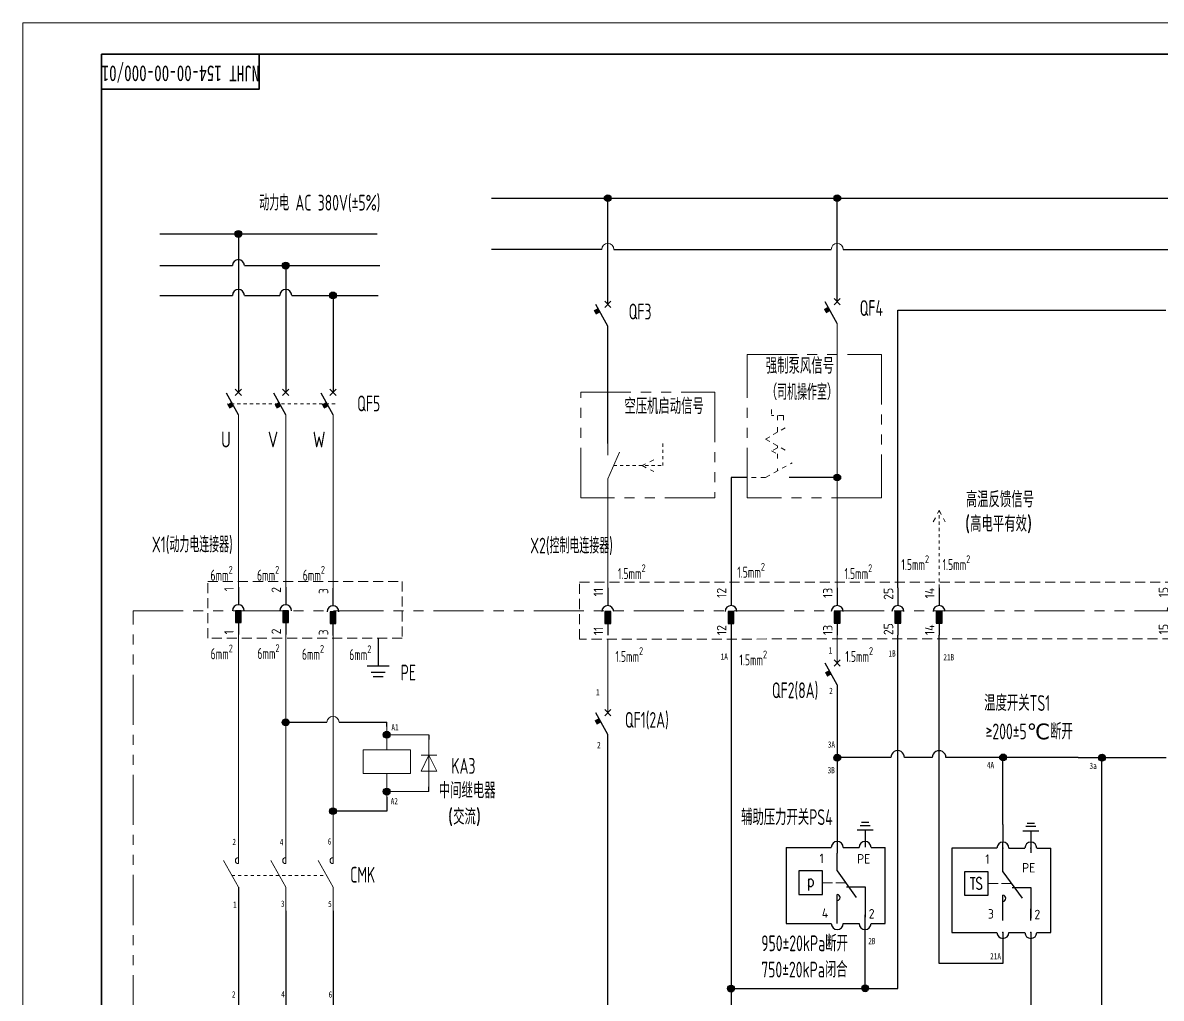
# Model space of a CAD drawing. Header units: millimetres. Extents: x 0 to 841, y 0 to 594.
# Drawn here: x 0 to 361, y 284.8 to 594 of the extents above; entities that cross this region are included whole.
import ezdxf
from ezdxf.enums import TextEntityAlignment as Align

# ---------------------------------------------------------------- set-up
doc = ezdxf.new("R2010")
doc.units = ezdxf.units.MM
for name, pattern in [('CENTER2', [12, 7, -1, 1, -1, 1, -1]), ('HIDDEN', [9.525, 6.35, -3.175]), ('PHANTOM2', [31.75, 15.875, -3.175, 3.175, -3.175, 3.175, -3.175]), ('虚线', [2, 1, -1])]:
    doc.linetypes.add(name, pattern=pattern)
for name, color, linetype, lineweight in [('AM_3', 3, '虚线', 13), ('BLK_0.5mm^2', 7, 'Continuous', 18), ('MISC', 2, 'Continuous', 18), ('SYMS', 7, 'Continuous', 18), ('TERMS', 4, 'Continuous', 18), ('WIREFIXED', 4, 'Continuous', 18), ('双点划线', 6, 'CENTER2', 18), ('尺寸线层', 3, 'Continuous', 13), ('标注', 3, 'Continuous', 18), ('粗实线层', 7, 'Continuous', 25), ('虚线', 2, 'HIDDEN', 18), ('虚线层', 6, '虚线', 13)]:
    doc.layers.add(name, color=color, linetype=linetype, lineweight=lineweight)
doc.layers.add('触点标识', color=11, linetype='Continuous')
doc.styles.add('PIN', font='simplex.shx', dxfattribs={"width": 0.75, "bigfont": 'gbcbig.shx'})
doc.styles.add('WD_IEC', font='isocp2.shx', dxfattribs={"width": 0.9, "bigfont": 'gbcbig.shx'})
doc.styles.add('工程字', font='gbenor.shx', dxfattribs={"bigfont": 'gbcbig.shx'})
doc.styles.add('标准', font='isoct2.shx')
doc.styles.add('海泰标注样式', font='isocp.shx', dxfattribs={"width": 0.7, "bigfont": 'gbcbig.shx'})
doc.styles.add('海泰汉字样式', font='仿宋_GB2312.ttf', dxfattribs={"width": 0.7})

# ---------------------------------------------------------------- blocks, each defined once
blk = doc.blocks.new('HTDrawingNo')
at = {"insert": (50, 578.5), "char_height": 5, "width": 50, "attachment_point": 5, "rotation": 180, "style": '海泰汉字样式'}
blk.add_mtext('NJHT 154-00-00-000/01', dxfattribs=at)
blk = doc.blocks.new('NJHT-A1')
at = {"color": 7, "linetype": 'Continuous', "lineweight": 18}
for p in [(0, 0), (840, 594)]:
    blk.add_line(p, (0, 594), dxfattribs=at)
at = {"color": 7, "linetype": 'Continuous', "lineweight": 35}
for p, q in [((830, 584), (25, 584)), ((25, 584), (25, 10))]:
    blk.add_line(p, q, dxfattribs=at)
blk.add_lwpolyline([(75, 584), (75, 573), (25, 573)], dxfattribs=at)
at = {"color": 2, "linetype": 'Continuous', "lineweight": 18, "style": '海泰汉字样式', "width": 0.6}
blk.add_attdef('5', text='', height=5, rotation=180, dxfattribs=at).set_placement((50, 578.5), align=Align.MIDDLE_CENTER)
at = {"color": 2, "linetype": 'Continuous', "lineweight": 18, "style": '海泰汉字样式'}
for tag, height, width, p in [('1', 5, 0.7, (805, 59.25)), ('2', 5, 0.7, (805, 51.75)), ('7', 5, 0.7, (755, 50.5)), ('3', 5, 0.6, (805, 38)), ('12', 3.5, 0.7, (668, 34.5)), ('13', 3.5, 0.6, (682, 34.5)), ('20', 3.5, 0.7, (708, 34.5)), ('21', 3.5, 0.6, (722, 34.5)), ('14', 3.5, 0.7, (668, 27.5)), ('15', 3.5, 0.6, (682, 27.5)), ('22', 3.5, 0.7, (708, 27.5)), ('23', 3.5, 0.6, (722, 27.5)), ('16', 3.5, 0.7, (668, 20.5)), ('17', 3.5, 0.6, (682, 20.5)), ('24', 3.5, 0.7, (708, 20.5)), ('25', 3.5, 0.6, (722, 20.5)), ('8', 3.5, 0.7, (762, 22.5)), ('9', 3.5, 0.7, (774, 22.5)), ('4', 5, 0.6, (805, 22.5)), ('18', 3.5, 0.7, (668, 13.5)), ('19', 3.5, 0.6, (682, 13.5)), ('26', 3.5, 0.7, (708, 13.5)), ('27', 3.5, 0.6, (722, 13.5)), ('11', 3.5, 0.7, (742.5, 13.5)), ('10', 3.5, 0.7, (767.5, 13.5)), ('6', 3.5, 0.7, (811.57, 13.5))]:
    blk.add_attdef(tag, text='', height=height, dxfattribs=dict(at, width=width)).set_placement(p, align=Align.MIDDLE_CENTER)
blk = doc.blocks.new('WD_WNV_1')
at = {"linetype": 'Continuous', "style": 'WD_IEC', "width": 0.8}
blk.add_attdef('WIRENO', text='', height=2.5, dxfattribs=at).set_placement((-1.6, 0), align=Align.MIDDLE_RIGHT)
at = {"style": 'WD_IEC'}
for tag, p in [('W08USER', (-1, 0.375)), ('W04USER', (-1, 0.875)), ('W05USER', (-1, 0.75)), ('W09USER', (-1, 0.25)), ('W03USER', (-1, 1)), ('W06USER', (-1, 0.625)), ('W07USER', (-1, 0.5)), ('W02USER', (-1, 1.125)), ('W01USER', (-1, 1.25)), ('W10USER', (-1, 0.125))]:
    blk.add_attdef(tag, text='', height=0.08, dxfattribs=at).set_placement(p, align=Align.CENTER)
blk = doc.blocks.new('VCR21_1')
for p, q in [((0, 7.5), (0, 2.5)), ((0, -2.5), (2.49, 3.12)), ((0, -2.5), (0, -7.5))]:
    blk.add_line(p, q)
at = {"style": 'WD_IEC'}
for tag, p in [('INST', (-5.25, 7.75)), ('LOC', (-5.25, 4.25)), ('TAG2', (-5.25, 0.75)), ('XREF', (-5.25, -3.75)), ('DESC1', (-5.25, -7.6)), ('DESC2', (-5.25, -11.1)), ('DESC3', (-5.25, -14.6))]:
    blk.add_attdef(tag, text='', height=2.5, dxfattribs=at).set_placement(p, align=Align.RIGHT)
blk.add_attdef('TERM01', text='', height=2, rotation=90, dxfattribs=at).set_placement((-1, 7.5), align=Align.RIGHT)
for tag, p, height in [('X2TERM01', (0, 7.5), 0.32), ('X4LINK', (-2, 0), 0.32), ('X1LINK', (-0.5, 0), 0.32), ('CONTACT', (4, -3.5), 1), ('FAMILY', (4, -5), 1), ('X8TERM02', (0, -7.5), 0.32)]:
    blk.add_attdef(tag, p, '', height=height, dxfattribs=at)
blk.add_attdef('TERM02', (-1, -7.5), '', height=2, rotation=90, dxfattribs=at)
blk = doc.blocks.new('VMS21P_1')
for p, q in [((0, 7.5), (0, 2.5)), ((0, -2.5), (3.125, 3.125)), ((0, -2.5), (0, -7.5))]:
    blk.add_line(p, q)
blk.add_arc((0, 3.125), 0.625, 270, 90)
at = {"style": 'WD_IEC'}
for tag, p in [('INST', (-5.25, 7.75)), ('LOC', (-5.25, 4.25)), ('TAG2', (-5.25, 0.75)), ('XREF', (-5.25, -3.75)), ('DESC1', (-5.25, -7.6)), ('DESC2', (-5.25, -11.1)), ('DESC3', (-5.25, -14.6))]:
    blk.add_attdef(tag, text='', height=2.5, dxfattribs=at).set_placement(p, align=Align.RIGHT)
blk.add_attdef('TERM01', text='', height=2, rotation=90, dxfattribs=at).set_placement((-1, 7.5), align=Align.RIGHT)
for tag, p, height in [('X2TERM01', (0, 7.5), 0.32), ('X4LINK', (-2, 0), 0.32), ('X1LINK', (-0.5, 0), 0.32), ('CONTACT', (4, -3.5), 1), ('FAMILY', (4, -5), 1), ('X8TERM02', (0, -7.5), 0.32)]:
    blk.add_attdef(tag, p, '', height=height, dxfattribs=at)
blk.add_attdef('TERM02', (-1, -7.5), '', height=2, rotation=90, dxfattribs=at)
blk = doc.blocks.new('bfcgb')
blk.add_hatch(color=256).paths.add_polyline_path([(1495.06, 338, 1), (1492.9, 338, 1)])
blk.add_circle((1493.98, 338), 1.08)
blk = doc.blocks.new('HA1X2_1')
blk.add_lwpolyline([(-1.25, -2.5), (0, 0), (1.25, -2.5)])
at = {"style": 'WD_IEC'}
for tag, p in [('DESC1', (0, 5.1)), ('DESC2', (0, 1.25))]:
    blk.add_attdef(tag, text='', height=2.5, dxfattribs=at).set_placement(p, align=Align.CENTER)
blk.add_attdef('X8TERM01', (0, 0), '', height=0.32, dxfattribs=at)
blk = doc.blocks.new('VC02JP_1')
blk.add_hatch(color=256).paths.add_polyline_path([(0.62, -2.5), (0.62, 0), (-0.62, 0), (-0.62, -2.5)], flags=0)
for p, q in [((0, 5), (0, 1.25)), ((0, -2.5), (0, -5))]:
    blk.add_line(p, q)
blk.add_lwpolyline([(0.62, 0), (-0.62, 0), (-0.62, -2.5), (0.62, -2.5)], close=True)
blk.add_arc((0, 0), 1.25, 0, 180)
blk.add_point((0, 0))
at = {"style": 'WD_IEC'}
for tag, p in [('INST', (-5.25, 8)), ('LOC', (-5.25, 5)), ('TAG2', (-5.25, 2)), ('DESC1', (-5.25, -5.1)), ('DESC2', (-5.25, -8.1)), ('DESC3', (-5.25, -11.1))]:
    blk.add_attdef(tag, text='', height=2, dxfattribs=at).set_placement(p, align=Align.RIGHT)
blk.add_attdef('TERM02', text='', height=2, rotation=90, dxfattribs=at).set_placement((-1, 5), align=Align.RIGHT)
for tag, p, height in [('X2TERM02', (0, 5), 0.32), ('MFG', (2.75, 4), 1.5), ('X2TERMDESC02', (0, 4.48), 0.32), ('CAT', (2.75, 1.5), 1.5), ('X4LINK', (-1.25, -1.25), 0.32), ('X1LINK', (1.25, -1.25), 0.32), ('ASSYCODE', (2.75, -2.75), 1), ('X8TERM01', (0, -5), 0.32), ('FAMILY', (2.75, -4.25), 1), ('CATDESC', (2.75, -5.75), 1), ('X8TERMDESC01', (0, -5.52), 0.32)]:
    blk.add_attdef(tag, p, '', height=height, dxfattribs=at)
blk.add_attdef('TERM01', (-1, -5), '', height=2, rotation=90, dxfattribs=at)
blk = doc.blocks.new('fse')
blk.add_hatch(color=256).paths.add_polyline_path([(-62.47, -297.35), (-62.47, -293.6), (-64.34, -293.6), (-64.34, -297.35)], flags=0)
for p, q in [((-63.41, -286.1), (-63.41, -291.72)), ((-63.41, -297.35), (-63.41, -301.1))]:
    blk.add_line(p, q)
blk.add_lwpolyline([(-62.47, -293.6), (-64.34, -293.6), (-64.34, -297.35), (-62.47, -297.35)], close=True)
blk.add_arc((-63.41, -293.6), 1.88, 0, 180)
blk.add_point((-63.41, -293.6))
at = {"layer": 'TERMS', "style": 'WD_IEC'}
blk.add_attdef('1', text='', height=3, rotation=90, dxfattribs=at).set_placement((-64.91, -286.1), align=Align.RIGHT)
blk.add_attdef('1', (-64.91, -301.1), '', height=3, rotation=90, dxfattribs=at)
blk = doc.blocks.new('VCR1_1')
for p, q in [((0, 2.5), (0, 7.5)), ((0, -2.5), (0, -7.5))]:
    blk.add_line(p, q)
blk.add_lwpolyline([(-5, 2.5), (-5, -2.5), (5, -2.5), (5, 2.5)], close=True)
at = {"style": 'WD_IEC'}
for tag, height, p in [('INST', 2.5, (-5.25, 11.5)), ('LOC', 2.5, (-5.25, 8)), ('TAG1', 2.5, (-5.25, 4.5)), ('MFG', 1.5, (-6, 1)), ('CAT', 1.5, (-6, -1.5)), ('DESC1', 2.5, (-5.25, -6.85)), ('DESC2', 2.5, (-5.25, -10.35)), ('DESC3', 2.5, (-5.25, -13.85))]:
    blk.add_attdef(tag, text='', height=height, dxfattribs=at).set_placement(p, align=Align.RIGHT)
blk.add_attdef('TERM01', text='', height=2, rotation=90, dxfattribs=at).set_placement((-1, 7.5), align=Align.RIGHT)
for tag, p, height in [('X2TERM01', (0, 7.5), 0.32), ('X4LINK', (-5, 0), 0.32), ('X1LINK', (5, 0), 0.32), ('ASSYCODE', (1, -4), 1), ('FAMILY', (1, -5.5), 1), ('X8TERM02', (0, -7.5), 0.32), ('CATDESC', (1, -7), 1)]:
    blk.add_attdef(tag, p, '', height=height, dxfattribs=at)
blk.add_attdef('TERM02', (-1, -7.5), '', height=2, rotation=90, dxfattribs=at)
at = {"lineweight": 9, "style": 'WD_IEC'}
for tag, p in [('NO', (-5.5, -16.5)), ('NC', (-5.5, -20))]:
    blk.add_attdef(tag, text='', height=2.5, dxfattribs=at).set_placement(p, align=Align.TOP_RIGHT)
for tag, p in [('XREFNO', (-4, -16.5)), ('XREFNC', (-4, -20))]:
    blk.add_attdef(tag, text='', height=2.5, dxfattribs=at).set_placement(p, align=Align.TOP_LEFT)
blk = doc.blocks.new('VDI1_2')
for p, q in [((0, 7.5), (0, -7.5)), ((0, -2.5), (-2.5, 2.5)), ((-2.5, 2.5), (2.5, 2.5)), ((2.5, 2.5), (0, -2.5)), ((-2.5, -2.5), (2.5, -2.5))]:
    blk.add_line(p, q)
at = {"style": 'WD_IEC'}
for tag, height, p in [('INST', 2.5, (-5.5, 10.25)), ('LOC', 2.5, (-5.5, 6.75)), ('TAG1', 2.5, (-5.5, 3.25)), ('MFG', 1.5, (-5.5, -0.25)), ('CAT', 1.5, (-5.5, -2.75)), ('DESC1', 2.5, (-5.5, -6.35)), ('DESC2', 2.5, (-5.5, -9.85)), ('DESC3', 2.5, (-5.5, -13.35))]:
    blk.add_attdef(tag, text='', height=height, dxfattribs=at).set_placement(p, align=Align.RIGHT)
blk.add_attdef('TERM01', text='', height=2, rotation=90, dxfattribs=at).set_placement((-1, 7.5), align=Align.RIGHT)
for tag, p, height in [('X2TERM01', (0, 7.5), 0.32), ('ASSYCODE', (1, -4), 1), ('X8TERM02', (0, -7.5), 0.32), ('FAMILY', (1, -5.5), 1), ('CATDESC', (1, -7), 1)]:
    blk.add_attdef(tag, p, '', height=height, dxfattribs=at)
blk.add_attdef('TERM02', (-1, -7.5), '', height=2, rotation=90, dxfattribs=at)
blk = doc.blocks.new('HSS112_2_1')
for p, q in [((-1.25, 13.12), (-1.25, 11.88)), ((-1.25, 13.12), (1.25, 13.12)), ((0, 13.12), (0, 11.88)), ((1.25, 14.38), (1.25, 13.12)), ((-0.75, 10), (-1.83, 10.62)), ((0.88, 9.06), (-0.21, 9.69)), ((0, 10.62), (0, 9.57)), ((2.5, 8.12), (1.42, 8.75)), ((2.5, 8.12), (1.42, 7.5)), ((-0.75, 6.25), (-1.83, 5.62)), ((0.88, 7.19), (-0.21, 6.56)), ((0, 6.25), (0, 6.68)), ((0, 6.25), (1.25, 5.62)), ((1.25, 5.62), (0, 5)), ((0, 5), (0, 3.12)), ((2.5, 0), (-3.12, 3.12)), ((-7.5, 0), (-2.5, 0)), ((0, 1.88), (0, 1.39)), ((2.5, 0), (7.5, 0))]:
    blk.add_line(p, q)
at = {"style": 'WD_IEC'}
for tag, height, p in [('INST', 2.5, (-5, 21.12)), ('LOC', 2.5, (-5, 17.62)), ('TAG1', 2.5, (-5, 14.12)), ('TERM02', 2, (7.5, 1)), ('STATE', 2.5, (-5, -7.5)), ('DESC1', 2.5, (-5, -15)), ('DESC2', 2.5, (-5, -18.5)), ('DESC3', 2.5, (-5, -22))]:
    blk.add_attdef(tag, text='', height=height, dxfattribs=at).set_placement(p, align=Align.RIGHT)
for tag, p, height in [('MFG', (4.92, 12.12), 1.5), ('CAT', (4.92, 9.62), 1.5), ('TERM01', (-7.5, 1), 2), ('X4TERM01', (-7.5, 0), 0.32), ('X8LINK', (0, 0), 0.32), ('X1TERM02', (7.5, 0), 0.32), ('ASSYCODE', (3.5, -2.75), 1), ('FAMILY', (3.5, -4.25), 1), ('CATDESC', (3.5, -5.75), 1), ('CONTACT', (3.75, -7.5), 1)]:
    blk.add_attdef(tag, p, '', height=height, dxfattribs=at)
for tag, p in [('POS1', (-3.5, 10.62)), ('POS2', (-3.5, 5.65))]:
    blk.add_attdef(tag, text='', height=2, dxfattribs=at).set_placement(p, align=Align.MIDDLE_RIGHT)
at = {"lineweight": 15, "style": 'WD_IEC'}
blk.add_attdef('XREF', text='', height=2.5, dxfattribs=at).set_placement((-5, -11.25), align=Align.RIGHT)
blk = doc.blocks.new('fad')
at = {"color": 2}
for p, q in [((248.64, -364.17), (245.46, -364.17)), ((248.19, -363.19), (245.91, -363.19)), ((249.58, -365.63), (244.53, -365.63))]:
    blk.add_line(p, q, dxfattribs=at)
for p, q in [((247.05, -365.63), (247.05, -371.01)), ((222.07, -371.04), (222.07, -395.2)), ((222.07, -371.04), (236.33, -371.04)), ((240.08, -371.04), (245.18, -371.04)), ((248.93, -371.04), (253.4, -371.04)), ((253.4, -395.2), (253.4, -371.04)), ((238.21, -378.51), (238.21, -372.89)), ((238.21, -378.51), (244.26, -386.95)), ((238.21, -393.51), (238.21, -386.01)), ((241.18, -383.5), (247.05, -383.5)), ((247.05, -383.5), (247.05, -393.21)), ((238.21, -395.2), (238.21, -390.29)), ((222.07, -395.2), (236.33, -395.2)), ((240.08, -395.2), (245.18, -395.2)), ((248.93, -395.2), (253.4, -395.2))]:
    blk.add_line(p, q)
blk.add_lwpolyline([(233.52, -386.01), (233.52, -378.51), (226.02, -378.51), (226.02, -386.01)], close=True)
for centre, radius, start, end in [((238.21, -371.04), 1.88, 0, 180), ((247.05, -371.04), 1.88, 0, 180), ((238.21, -386.95), 0.938, 270, 90), ((238.21, -395.2), 1.88, 180, 0), ((247.05, -395.2), 1.88, 180, 0)]:
    blk.add_arc(centre, radius, start, end)
at = {"layer": 'MISC'}
for p, q in [((233.52, -382.26), (236.68, -382.26)), ((237.74, -382.26), (240.9, -382.26))]:
    blk.add_line(p, q, dxfattribs=at)
at = {"insert": (229.77, -382.26), "char_height": 3.75, "width": 3.817, "attachment_point": 5, "style": 'PIN'}
blk.add_mtext('\\T1;p', dxfattribs=at)
at = {"layer": 'AM_3', "style": 'WD_IEC'}
for tag, p in [('1', (233.95, -376.03)), ('PE', (248.68, -376.17)), ('4', (235.35, -393.39)), ('2', (250.04, -393.59))]:
    blk.add_attdef(tag, text='', height=3, dxfattribs=at).set_placement(p, align=Align.RIGHT)
blk = doc.blocks.new('fshzdf')
for p, q in [((295.71, -397.52), (295.71, -403.14)), ((304.56, -399.61), (304.56, -406.57)), ((295.71, -412.49), (295.71, -403.14)), ((293.84, -405.02), (279.57, -405.02)), ((279.57, -405.02), (279.57, -431.77)), ((297.59, -404.99), (302.68, -404.99)), ((306.43, -404.99), (310.9, -404.99)), ((310.9, -431.77), (310.9, -404.99)), ((295.71, -412.49), (301.77, -420.93)), ((298.68, -417.47), (304.56, -417.47)), ((304.56, -417.47), (304.56, -427.18)), ((295.71, -427.49), (295.71, -419.99)), ((295.71, -428.02), (295.71, -424.27)), ((304.56, -428.02), (304.56, -424.27)), ((279.57, -431.77), (293.84, -431.77)), ((297.59, -431.77), (302.68, -431.77)), ((306.43, -431.77), (310.9, -431.77))]:
    blk.add_line(p, q)
at = {"color": 2}
for p, q in [((307.08, -399.61), (302.03, -399.61)), ((306.14, -398.15), (302.97, -398.15)), ((305.7, -397.17), (303.42, -397.17))]:
    blk.add_line(p, q, dxfattribs=at)
blk.add_lwpolyline([(291.02, -419.99), (291.02, -412.49), (283.52, -412.49), (283.52, -419.99)], close=True)
for centre, radius, start, end in [((295.71, -405.02), 1.88, 0, 180), ((304.56, -404.99), 1.88, 0, 180), ((295.71, -420.93), 0.938, 270, 90), ((295.71, -431.77), 1.88, 180, 0), ((304.56, -431.77), 1.88, 180, 0)]:
    blk.add_arc(centre, radius, start, end)
for p in [(295.71, -405.02), (304.56, -404.99), (295.71, -431.77), (304.56, -431.77)]:
    blk.add_point(p)
at = {"layer": 'MISC'}
for p, q in [((291.02, -416.24), (294.18, -416.24)), ((295.25, -416.24), (298.4, -416.24))]:
    blk.add_line(p, q, dxfattribs=at)
at = {"insert": (287.27, -416.24), "char_height": 3.75, "width": 3.817, "attachment_point": 5, "style": 'PIN'}
blk.add_mtext('{\\W0.7;\\C3;TS}', dxfattribs=at)
at = {"layer": 'AM_3', "style": 'WD_IEC'}
for tag, p in [('1', (291.46, -410.01)), ('PE', (305.96, -412.75)), ('4', (292.85, -427.37)), ('2', (307.54, -427.57))]:
    blk.add_attdef(tag, text='', height=3, dxfattribs=at).set_placement(p, align=Align.RIGHT)

msp = doc.modelspace()

# ---------------------------------------------------------------- hatches: boundary and pattern name
for points in [[(182.32057, 503.53558), (180.9928, 502.79959), (181.72879, 501.47182), (183.05656, 502.20781)], [(255.30996, 503.9642), (253.98219, 503.22821), (254.71818, 501.90044), (256.04595, 502.63643)], [(66.14175, 473.72739), (64.81398, 472.9914), (65.54997, 471.66363), (66.87774, 472.39962)], [(81.14175, 473.72739), (79.81398, 472.9914), (80.54997, 471.66363), (81.87774, 472.39962)], [(96.14175, 473.72739), (94.81398, 472.9914), (95.54997, 471.66363), (96.87774, 472.39962)], [(255.65362, 388.7583), (254.32585, 388.0223), (255.06184, 386.69454), (256.38961, 387.43053)], [(182.62125, 373.54062), (181.29348, 372.80462), (182.02948, 371.47686), (183.35725, 372.21285)]]:
    msp.add_hatch(color=256).paths.add_polyline_path(points, flags=0)

# ---------------------------------------------------------------- linework, layer by layer
for p, q in [((148.58139, 538.40137), (467.31691, 538.40137)), ((185.48971, 515.17539), (185.48971, 538.40137)), ((258.22868, 505.55336), (258.22868, 538.40137)), ((43.465, 527.03946), (112.37449, 527.03946)), ((68.3607, 527.03946), (68.3607, 476.81467)), ((183.58471, 522.16248), (148.58139, 522.16248)), ((187.39471, 522.16248), (256.32368, 522.16248)), ((245.93011, 522.16248), (256.32368, 522.16248)), ((247.92374, 522.16248), (256.32368, 522.16248)), ((249.83855, 522.16248), (256.32368, 522.16248)), ((260.13368, 522.16248), (262.12731, 522.16248)), ((260.13368, 522.16248), (292.41865, 522.16248)), ((260.13368, 522.16248), (467.31691, 522.16248)), ((43.465, 517.0087), (66.4557, 517.0087)), ((70.2657, 517.0087), (113.17687, 517.0087)), ((83.3607, 517.0087), (83.3607, 476.81467)), ((185.48971, 504.70916), (185.48971, 515.17539)), ((43.465, 507.56791), (66.4557, 507.56791)), ((70.2657, 507.56791), (81.4557, 507.56791)), ((85.2657, 507.56791), (112.64196, 507.56791)), ((98.3607, 507.56791), (98.3607, 476.81467)), ((186.46589, 503.70916), (184.51352, 505.70916)), ((184.51352, 503.70916), (186.46589, 505.70916)), ((258.22868, 498.71347), (254.43341, 505.54497)), ((259.20487, 504.55336), (257.2525, 506.55336)), ((257.2525, 504.55336), (259.20487, 506.55336)), ((185.48971, 497.83411), (181.69443, 504.66561)), ((277.46586, 414.87334), (277.46586, 502.90851)), ((277.46586, 502.90851), (362.40591, 502.90851)), ((185.48971, 460.63998), (185.48971, 497.83411)), ((68.3607, 469.73625), (64.56543, 476.56775)), ((69.33689, 475.81467), (67.38452, 477.81467)), ((67.38452, 475.81467), (69.33689, 477.81467)), ((83.3607, 469.73625), (79.56543, 476.56775)), ((84.33689, 475.81467), (82.38452, 477.81467)), ((82.38452, 475.81467), (84.33689, 477.81467)), ((98.3607, 469.73625), (94.56543, 476.56775)), ((99.33689, 475.81467), (97.38452, 477.81467)), ((97.38452, 475.81467), (99.33689, 477.81467)), ((224.56192, 449.84399), (224.56192, 414.86031)), ((229.68306, 449.84399), (224.56192, 449.84399)), ((259.30869, 449.84399), (243.00846, 449.84399)), ((224.56192, 401.63082), (224.56192, 372.34035)), ((112.69278, 398.90219), (112.69278, 390.18624)), ((185.48971, 400.12254), (185.48971, 400.12254)), ((224.56192, 399.86031), (224.56192, 287.80412)), ((277.46586, 287.80412), (277.46586, 399.87334)), ((290.53856, 295.74961), (290.53856, 399.87334)), ((258.22869, 384.12616), (254.43341, 390.95765)), ((259.20487, 390.00121), (257.2525, 392.00121)), ((257.2525, 390.00121), (259.20487, 392.00121)), ((258.22882, 384.12592), (258.22849, 330.73361)), ((186.46589, 374.25543), (184.51352, 376.25543)), ((184.51352, 374.25543), (186.46589, 376.25543)), ((185.48971, 368.38038), (181.69443, 375.21188)), ((128.76639, 368.2779), (128.76639, 366.7779)), ((185.48971, 353.71576), (185.48971, 368.38038)), ((275.24992, 361.06449), (257.1497, 361.06449)), ((283.7126, 361.06449), (279.57276, 361.06449)), ((285.30232, 361.06449), (283.7126, 361.06449)), ((288.37606, 361.06449), (285.30232, 361.06449)), ((317.56477, 361.06449), (292.69902, 361.06449)), ((310.75671, 339.85502), (310.75671, 362.17339)), ((334.66318, 361.06449), (317.56477, 361.06449)), ((334.66318, 361.06449), (349.75002, 361.06449)), ((342.13467, 247.33073), (342.13467, 361.06449)), ((349.75002, 361.06449), (362.50298, 361.06449)), ((128.76639, 350.2779), (128.76639, 351.7779)), ((185.48971, 224.83073), (185.48971, 353.71576)), ((68.3607, 319.93839), (68.3607, 312.43839)), ((68.3607, 312.43839), (68.3607, 278.37415)), ((83.3607, 312.43839), (83.3607, 278.37415)), ((98.3607, 312.43839), (98.3607, 278.37415)), ((267.07273, 287.80412), (267.07273, 311.23121)), ((267.07273, 287.80412), (267.07273, 309.86223)), ((310.75652, 305.65206), (310.75652, 295.74961)), ((319.60076, 305.61111), (319.60076, 260.51573)), ((310.75652, 295.74961), (290.53856, 295.74961)), ((223.48192, 287.80412), (224.56192, 287.80412)), ((223.48192, 287.80412), (267.07273, 287.80412)), ((224.56192, 287.80412), (224.56192, 247.74587)), ((265.99273, 287.80412), (267.07273, 287.80412)), ((267.07273, 287.80412), (277.46586, 287.80412))]:
    msp.add_line(p, q)
at = {"color": 1}
for p, q in [((109.18762, 390.18624), (116.19795, 390.18624)), ((110.48792, 388.15294), (114.89765, 388.15294)), ((111.1098, 386.79741), (114.27576, 386.79741))]:
    msp.add_line(p, q, dxfattribs=at)
for centre, radius, start, end in [((68.3607, 517.0087), 1.905, 0, 180), ((68.3607, 507.56791), 1.905, 0, 180), ((83.3607, 507.56791), 1.905, 0, 180), ((277.41134, 361.08323), 2.16151, 359.5031482, 180.4968518), ((290.53754, 361.07498), 2.16151, 359.7218048, 180.2781952)]:
    msp.add_arc(centre, radius, start, end)
at = {"layer": 'BLK_0.5mm^2'}
for p, q in [((258.22869, 412.36705), (258.22868, 498.71347)), ((68.3607, 409.49754), (68.3607, 469.73625)), ((83.3607, 415.12254), (83.3607, 469.73625)), ((98.3607, 414.79511), (98.3607, 469.73625)), ((185.48971, 414.84595), (185.48971, 441.88998)), ((258.22869, 415.12254), (258.22869, 430.69447)), ((68.3607, 400.12254), (68.3607, 406.33753)), ((68.3607, 334.93839), (68.3607, 400.12254)), ((83.3607, 334.93839), (83.3607, 400.12254)), ((83.3607, 398.57477), (83.3607, 398.90219)), ((98.3607, 334.93839), (98.3607, 399.79511)), ((185.48971, 375.25543), (185.48971, 398.62561)), ((258.22869, 391.00121), (258.22869, 399.87334)), ((128.76639, 368.2779), (115.38328, 368.2779)), ((128.76639, 350.2779), (115.38328, 350.2779))]:
    msp.add_line(p, q, dxfattribs=at)
for centre in [(185.48971, 522.16248), (258.22868, 522.16248), (98.3607, 372.22338)]:
    msp.add_arc(centre, 1.905, 0, 180, dxfattribs=at)
at = {"layer": '双点划线', "linetype": 'PHANTOM2'}
for p, q in [((35.00004, 407.62254), (815.6868, 407.62254)), ((35.00004, 117.45651), (35.00004, 407.62254))]:
    msp.add_line(p, q, dxfattribs=at)
for points in [[(272.30564, 443.39687), (229.68306, 443.39687), (229.68306, 488.83404), (272.30564, 488.83404)], [(176.96121, 476.89521), (219.40415, 476.89521), (219.40415, 443.39687), (176.96121, 443.39687)]]:
    msp.add_lwpolyline(points, close=True, dxfattribs=at)
at = {"layer": '粗实线层'}
for p, q in [((83.3607, 372.22338), (96.4557, 372.22338)), ((100.2657, 372.22338), (115.38328, 372.22338)), ((115.38328, 370.95429), (115.38328, 372.22338)), ((115.38328, 348.45429), (115.38328, 344.05501)), ((115.38328, 344.05501), (98.3607, 344.05501))]:
    msp.add_line(p, q, dxfattribs=at)
at = {"layer": '虚线', "ltscale": 0.5}
for p, q in [((58.70637, 398.90219), (58.70637, 416.90219)), ((58.70637, 416.90219), (120.29278, 416.90219)), ((120.29278, 416.90219), (120.29278, 398.90219)), ((176.47132, 398.62254), (176.47132, 416.62254)), ((176.47132, 416.62254), (807.43363, 416.62254)), ((120.29278, 398.90219), (58.70637, 398.90219)), ((807.43363, 398.82707), (176.47132, 398.62254))]:
    msp.add_line(p, q, dxfattribs=at)
at = {"layer": '虚线层'}
for p, q in [((99.01793, 473.152), (64.93708, 473.152)), ((202.98349, 453.60873), (202.98349, 461.04245)), ((187.35693, 453.60873), (202.98349, 453.60873)), ((290.53856, 414.87334), (290.53856, 439.49872))]:
    msp.add_line(p, q, dxfattribs=at)
msp.add_lwpolyline([(66.27737, 323.68839), (96.27737, 323.68839)], dxfattribs=at)

# ---------------------------------------------------------------- block references
for name, p in [('NJHT-A1', (0, 0)), ('HTDrawingNo', (0, 0)), ('bfcgb', (-1308.49441, 200.40029)), ('bfcgb', (-1235.75543, 200.40029)), ('bfcgb', (-1425.62341, 189.03838)), ('bfcgb', (-1410.62341, 179.00762)), ('bfcgb', (-1395.62341, 169.56683)), ('bfcgb', (-1235.75543, 111.84291)), ('bfcgb', (-1410.62341, 34.2223)), ('bfcgb', (-1378.60084, 30.27682)), ('bfcgb', (-1235.75543, 23.01652)), ('bfcgb', (-1235.75543, 23.01652)), ('bfcgb', (-1183.16538, 23.09409)), ('bfcgb', (-1151.80259, 23.00972)), ('bfcgb', (-1378.60084, 12.27682)), ('bfcgb', (-1395.62341, 6.05393)), ('bfcgb', (-1269.4222, -50.19696)), ('bfcgb', (-1269.4222, -50.19696)), ('bfcgb', (-1226.9016, -50.08384))]:
    msp.add_blockref(name, p)
ref = msp.add_blockref('fse', (131.7658, 701.2199))
ref.add_attrib('1', '1', (66.8607, 400.12254), dxfattribs={"layer": 'TERMS', "height": 3, "rotation": 90, "style": 'WD_IEC'})
ref.add_attrib('1', '1', dxfattribs={"layer": 'TERMS', "height": 3, "rotation": 90, "style": 'WD_IEC'}).set_placement((66.8607, 415.12254), align=Align.RIGHT)
ref = msp.add_blockref('fse', (146.7658, 701.2199))
ref.add_attrib('1', '2', (81.8607, 400.12254), dxfattribs={"layer": 'TERMS', "height": 3, "rotation": 90, "style": 'WD_IEC'})
ref.add_attrib('1', '2', dxfattribs={"layer": 'TERMS', "height": 3, "rotation": 90, "style": 'WD_IEC'}).set_placement((81.8607, 415.12254), align=Align.RIGHT)
ref = msp.add_blockref('fse', (161.7658, 700.89248))
ref.add_attrib('1', '3', (96.8607, 399.79511), dxfattribs={"layer": 'TERMS', "height": 3, "rotation": 90, "style": 'WD_IEC'})
ref.add_attrib('1', '3', dxfattribs={"layer": 'TERMS', "height": 3, "rotation": 90, "style": 'WD_IEC'}).set_placement((96.8607, 414.79511), align=Align.RIGHT)
ref = msp.add_blockref('fse', (248.89481, 700.94332))
ref.add_attrib('1', '11', (183.98971, 399.84595), dxfattribs={"layer": 'TERMS', "height": 3, "rotation": 90, "style": 'WD_IEC'})
ref.add_attrib('1', '11', dxfattribs={"layer": 'TERMS', "height": 3, "rotation": 90, "style": 'WD_IEC'}).set_placement((183.98971, 414.84595), align=Align.RIGHT)
ref = msp.add_blockref('fse', (287.96702, 700.95767))
ref.add_attrib('1', '12', (223.06192, 399.86031), dxfattribs={"layer": 'TERMS', "height": 3, "rotation": 90, "style": 'WD_IEC'})
ref.add_attrib('1', '12', dxfattribs={"layer": 'TERMS', "height": 3, "rotation": 90, "style": 'WD_IEC'}).set_placement((223.06192, 414.86031), align=Align.RIGHT)
ref = msp.add_blockref('fse', (321.63379, 700.9707))
ref.add_attrib('1', '13', (256.72869, 399.87334), dxfattribs={"layer": 'TERMS', "height": 3, "rotation": 90, "style": 'WD_IEC'})
ref.add_attrib('1', '13', dxfattribs={"layer": 'TERMS', "height": 3, "rotation": 90, "style": 'WD_IEC'}).set_placement((256.72869, 414.87334), align=Align.RIGHT)
ref = msp.add_blockref('fse', (340.87096, 700.9707))
ref.add_attrib('1', '25', (275.96586, 399.87334), dxfattribs={"layer": 'TERMS', "height": 3, "rotation": 90, "style": 'WD_IEC'})
ref.add_attrib('1', '25', dxfattribs={"layer": 'TERMS', "height": 3, "rotation": 90, "style": 'WD_IEC'}).set_placement((275.96586, 414.87334), align=Align.RIGHT)
ref = msp.add_blockref('fse', (353.94366, 700.9707))
ref.add_attrib('1', '14', (289.03856, 399.87334), dxfattribs={"layer": 'TERMS', "height": 3, "rotation": 90, "style": 'WD_IEC'})
ref.add_attrib('1', '14', dxfattribs={"layer": 'TERMS', "height": 3, "rotation": 90, "style": 'WD_IEC'}).set_placement((289.03856, 414.87334), align=Align.RIGHT)
for name, p, values in [('fad', (20.0214, 703.6193), {'1': '1', '4': '4', '2': '2', 'PE': 'PE'}), ('fshzdf', (15.04445, 737.37053), {'1': '1', '4': '3', '2': '2', 'PE': 'PE'})]:
    msp.add_blockref(name, p).add_auto_attribs(values)
at = {"layer": 'SYMS', "yscale": 1.5, "zscale": 1.5}
for name, p, xscale in [('VCR21_1', (185.48971, 453.13998), 1.5), ('VCR1_1', (115.38328, 359.70429), 1.5), ('VMS21P_1', (68.3607, 323.68839), -1.5), ('VMS21P_1', (83.3607, 323.68839), -1.5), ('VMS21P_1', (98.3607, 323.68839), -1.5)]:
    msp.add_blockref(name, p, dxfattribs=dict(at, xscale=xscale))
at = {"layer": 'SYMS'}
ref = msp.add_blockref('VC02JP_1', (364.67347, 407.62254), dxfattribs=dict(at, xscale=1.5, yscale=1.5, zscale=1.5))
ref.add_attrib('TERM02', '15', dxfattribs={"layer": 'TERMS', "height": 3, "rotation": 90, "style": 'WD_IEC'}).set_placement((363.17347, 415.12254), align=Align.RIGHT)
ref.add_attrib('TERM01', '15', (363.17347, 400.12254), dxfattribs={"layer": 'TERMS', "height": 3, "rotation": 90, "style": 'WD_IEC'})
at = {"layer": 'SYMS', "rotation": 180}
msp.add_blockref('VDI1_2', (128.76639, 359.2779), dxfattribs=at)
at = {"layer": '标注', "color": 3}
ref = msp.add_blockref('WD_WNV_1', (68.3607, 461.86125), dxfattribs=dict(at, xscale=1.5, yscale=1.5, zscale=1.5))
ref.add_attrib('WIRENOF', 'U', dxfattribs={"layer": 'WIREFIXED', "linetype": 'Continuous', "height": 5, "style": 'WD_IEC', "width": 0.8}).set_placement((65.9607, 461.86125), align=Align.MIDDLE_RIGHT)
ref = msp.add_blockref('WD_WNV_1', (83.3607, 461.86125), dxfattribs=dict(at, xscale=1.5, yscale=1.5, zscale=1.5))
ref.add_attrib('WIRENOF', 'V', dxfattribs={"layer": 'WIREFIXED', "linetype": 'Continuous', "height": 5, "style": 'WD_IEC', "width": 0.8}).set_placement((80.9607, 461.86125), align=Align.MIDDLE_RIGHT)
ref = msp.add_blockref('WD_WNV_1', (98.3607, 461.86125), dxfattribs=dict(at, xscale=1.5, yscale=1.5, zscale=1.5))
ref.add_attrib('WIRENOF', 'W', dxfattribs={"layer": 'WIREFIXED', "linetype": 'Continuous', "height": 5, "style": 'WD_IEC', "width": 0.8}).set_placement((95.9607, 461.86125), align=Align.MIDDLE_RIGHT)
at = {"layer": '虚线层', "yscale": 1.5, "zscale": 1.5}
for name, p, xscale in [('HSS112_2_1', (239.2782, 449.84399), -1.5), ('HA1X2_1', (290.53856, 439.49872), 1.5)]:
    msp.add_blockref(name, p, dxfattribs=dict(at, xscale=xscale))
at = {"layer": '虚线层', "xscale": -1.5, "yscale": 1.5, "zscale": 1.5, "rotation": 89.9999999048816}
msp.add_blockref('HA1X2_1', (196.35621, 453.60873), dxfattribs=at)

# ---------------------------------------------------------------- texts
at = {"layer": 'BLK_0.5mm^2', "char_height": 5, "attachment_point": 1, "line_spacing_factor": 0.99982, "style": '标准'}
for s, insert, width in [('{\\Fisocp2,gbcbig|c134;\\C3;(高电平有效)}', (298.70139, 437.65758), 31.9506378), ('{\\Fisocp2,gbcbig|c134;\\C3;温度开关\\W0.7;TS1}', (304.82148, 380.84718), 26.0479764), ('{\\Fisocp2,gbcbig|c134;\\C3;中间继电器^J (交流)}', (131.91267, 353.14194), 35.8096004), ('{\\Fisocp2,gbcbig|c134;\\C3;辅助压力开关\\W0.7;PS4}', (227.73589, 344.65752), 41.1632499)]:
    msp.add_mtext(s, dxfattribs=dict(at, insert=insert, width=width))
at = {"layer": '尺寸线层', "char_height": 5, "attachment_point": 1}
for s, insert, width, style in [('{\\Fisocp2,gbcbig|c134;\\W0.7;\\C3;动力电 \\Fisocp2,gbcbig|c0;AC 380V\\Fisocp2,gbcbig|c134;(±5%)}', (74.98516, 539.46454), 48.2320317, '标准'), ('{\\Fisocp2,gbcbig|c0;\\W0.7;\\C3;QF\\Fisocp2,gbcbig|c134;4}', (265.35867, 506.06353), 16.2178255, '标准'), ('{\\Fisocp2,gbcbig|c0;\\W0.7;\\C3;QF\\Fisocp2,gbcbig|c134;3}', (192.11653, 504.94548), 16.2178255, '标准'), ('{\\Fisocp2,gbcbig|c0;\\W0.7;QF\\Fisocp2,gbcbig|c134;5}', (106.03091, 475.80447), 14.2258825, '标准'), ('{\\Fisocp2,gbcbig|c134;\\W0.7;\\C3;QF2(8A)}', (237.53662, 384.87571), 16.2178255, '标准'), ('{\\Fisocp2,gbcbig|c134;\\W0.7;\\C3;QF1(2A)}', (190.92792, 375.49176), 16.2178255, '标准'), ('{\\Fisocp2,gbcbig|c134;≥\\Fisocp,@extfont2|c134;200}%%P{\\Fisocp,@extfont2|c134;5\\Fisocp2,gbcbig|c134;\\W1;℃断开}', (305.28179, 371.83926), 30.6747771, '海泰标注样式'), ('{\\Fisocp2,gbcbig|c0;\\W0.7;KA\\Fisocp2,gbcbig|c134;3}', (135.89254, 360.91973), 13.8952014, '标准'), ('{\\Fisocp2,gbcbig|c0;\\W0.7;CMK}', (103.81154, 326.4086), 9.1537568, '标准'), ('{\\Fisocp,@extfont2|c134;9}50%%P20kPa{\\Fisocp2,gbcbig|c134;\\W1;断开}\\P{\\Fisocp,@extfont2|c134;75}0%%P20kPa{\\Fisocp2,gbcbig|c134;\\W1;闭合}', (234.13948, 304.67604), 41.3170802, '海泰标注样式')]:
    msp.add_mtext(s, dxfattribs=dict(at, insert=insert, width=width, style=style))
at = {"layer": '尺寸线层', "char_height": 5, "attachment_point": 1, "line_spacing_factor": 0.99982}
for s, insert, width, style in [('高温反馈信号', (299.01848, 445.38575), 32.9452396, '工程字'), ('{\\Fisocp2,gbcbig|c0;\\W0.7;\\C3;X1\\Fisocp2,gbcbig|c134;(动力电连接器)}', (40.92307, 431.09796), 27.9860998, '标准'), ('{\\Fisocp2,gbcbig|c0;\\W0.7;\\C3;X2\\Fisocp2,gbcbig|c134;(控制电连接器)}', (160.86664, 430.75095), 51.18948, '标准'), ('{\\Fisocp2,gbcbig|c134;\\W0.7;\\C3;PE}', (119.82049, 390.50227), 26.6587087, '标准')]:
    msp.add_mtext(s, dxfattribs=dict(at, insert=insert, width=width, style=style))
at = {"layer": '标注', "color": 2, "char_height": 5, "attachment_point": 1, "line_spacing_factor": 0.99982, "style": '标准'}
for s, insert, width in [('{\\Fisocp2,gbcbig|c134;\\C256;强制泵风\\C3;信号\\P（\\W0.7;司机操作室\\W1;）}', (235.59376, 487.75107), 24.4735363), ('{\\Fisocp2,gbcbig|c134;\\C3;空压机启动信号}', (190.7345, 474.94922), 26.7992871)]:
    msp.add_mtext(s, dxfattribs=dict(at, insert=insert, width=width))
at = {"layer": '标注', "color": 2, "char_height": 3.5, "attachment_point": 1, "style": '海泰标注样式'}
for s, insert, width in [('\\A1;1.5mm{\\H0.7x;\\S2^ ;}', (226.53187, 422.7742), 12.7561908), ('\\A1;1.5mm{\\H0.7x;\\S2^ ;}', (278.56037, 425.17789), 12.7561908), ('\\A1;1.5mm{\\H0.7x;\\S2^ ;}', (291.63307, 425.17789), 12.7561908), ('\\A1;6mm{\\H0.7x;\\S2^ ;}', (59.52124, 421.80471), 9.50354), ('\\A1;6mm{\\H0.7x;\\S2^ ;}', (74.28907, 421.80471), 9.50354), ('\\A1;6mm{\\H0.7x;\\S2^ ;}', (88.78355, 421.80471), 9.50354), ('\\A1;1.5mm{\\H0.7x;\\S2^ ;}', (188.69788, 422.31565), 12.7561908), ('\\A1;1.5mm{\\H0.7x;\\S2^ ;}', (260.5536, 422.31565), 12.7561908), ('\\A1;6mm{\\H0.7x;\\S2^ ;}', (59.56607, 396.89225), 9.50354), ('\\A1;6mm{\\H0.7x;\\S2^ ;}', (74.39915, 396.99571), 9.50354), ('\\A1;6mm{\\H0.7x;\\S2^ ;}', (88.50006, 396.7534), 9.50354), ('\\A1;6mm{\\H0.7x;\\S2^ ;}', (103.51176, 396.62392), 9.50354), ('\\A1;1.5mm{\\H0.7x;\\S2^ ;}', (187.90471, 396.04844), 12.7561908), ('\\A1;1.5mm{\\H0.7x;\\S2^ ;}', (227.20089, 394.96936), 12.7561908), ('\\A1;1.5mm{\\H0.7x;\\S2^ ;}', (260.81007, 396.04936), 12.7561908)]:
    msp.add_mtext(s, dxfattribs=dict(at, insert=insert, width=width))
at = {"layer": '触点标识', "char_height": 2, "attachment_point": 1, "style": '海泰汉字样式'}
for s, width, insert in [('1A', 3.8703646, (221.26212, 394.05892)), ('1', 1.8900486, (255.49628, 396.03507)), ('1B', 3.8703646, (274.49207, 395.05203)), ('21B', 3.9367194, (291.87153, 393.85359)), ('1', 4.5926655, (181.74827, 382.76861)), ('2', 1.723487, (255.68755, 383.20401)), ('A1', 4.1202237, (116.86807, 371.64975)), ('2', 3.0214886, (182.11117, 366.01677)), ('3A', 3.3692608, (255.23372, 366.18726)), ('3B', 3.0474179, (255.18123, 358.05576)), ('4A', 3.9367194, (305.68945, 359.69038)), ('3a', 2.513513, (338.21396, 359.43874)), ('A2', 2.5299603, (116.65122, 348.24846)), ('2', 1.1793628, (66.46716, 335.32687)), ('4', 1.6329628, (81.48039, 335.2418)), ('6', 1.4515228, (96.70815, 335.47196)), ('1', 5.5477974, (66.67373, 315.43591)), ('3', 3.1437514, (81.85814, 315.70765)), ('5', 2.4040459, (96.81592, 315.66236)), ('2B', 4.0537435, (268.07115, 303.88745)), ('21A', 3.9367194, (306.71151, 299.06429)), ('2', 3.7372601, (66.30147, 286.98231)), ('4', 2.840012, (81.92913, 287.02783)), ('6', 2.0389855, (96.9645, 286.93678))]:
    msp.add_mtext_dynamic_manual_height_columns(s, width=width, gutter_width=10, heights=[0], dxfattribs=dict(at, insert=insert))

doc.saveas('drawing.dxf')
